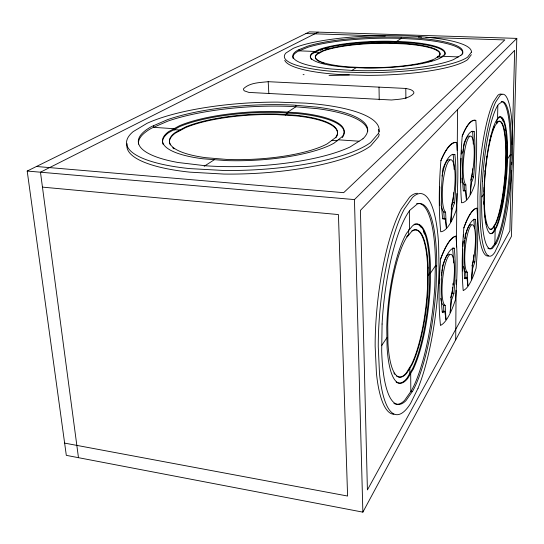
<?xml version="1.0" encoding="UTF-8"?>
<svg xmlns="http://www.w3.org/2000/svg" width="544" height="544" viewBox="0 0 544 544"><rect width="100%" height="100%" fill="white"/><g stroke="black" fill="none" stroke-linecap="round" stroke-linejoin="round"><path stroke-width="0.82" d="M437.519 57.372L437.519 56.868L441.599 57.025M442.415 57.059L442.422 56.304L458.463 56.916M455.695 339.85L456.096 290.21M456.144 284.274L456.178 280.031M456.443 246.956L456.878 193.535M457.232 150.28L457.558 109.575M483.895 192.182L483.99 187.415M496.862 120.061L496.794 123.447L496.352 123.42M497.835 105.556L497.536 119.252L496.883 119.218M511.469 170.68L509.871 230.853L367.411 489.92L360.427 210.365L514.665 50.327L512.162 144.405M511.625 164.744L511.693 162.2M516.8 38.386L511.428 236.402L362.868 512.142L66.314 455.355L27.2 171.047L309.352 31.858L516.8 38.386L354.45 199.587L362.868 512.142M452.241 154.292A65.878 14.94 -84.8 0 1 453.159 154.564L454.92 154.686A70.74 16.653 -85.1 0 1 454.566 202.762A57.229 13.07 -85.5 0 1 452.146 208.998L450.752 222.027L451.812 203.816A26.527 6.032 -85.2 0 0 453.642 163.581A26.527 6.032 -85.2 0 0 443.782 176.882A26.527 6.032 -85.2 0 0 445.584 212.221L446.4 227.929L445.189 218.464L443.414 218.307A70.434 16.286 -85.7 0 1 442.585 218.627M381.541 345.712L386.927 337.729M481.889 196.901L484.065 193.684M471.342 54.692L467.568 59.69A93.459 18.612 -1.4 0 1 367.146 75.371L341.605 74.65A93.459 18.612 -1.4 0 1 284.764 60.282M406.66 236.762L408.102 235.028L408.68 235.083L408.639 230.296M496.89 122.781L497.971 121.502A54.23 10.112 -85.3 0 1 505.798 154.387L505.437 167.375A54.23 10.112 -85.3 0 1 495.428 223.652L492.606 228.174A54.23 10.112 -85.3 0 1 489.899 229.208M438.158 56.896L439.443 55.95A62.349 12.396 -1.4 0 0 403.505 43.846L388.763 43.289A62.349 12.396 -1.4 0 0 323.054 51.116L317.24 54.203A62.349 12.396 -1.4 0 0 317.744 60.608M287.694 113.03L285.355 114.553L285.389 115.165M396.522 42.187L395.189 43.527M204.15 166.308L214.37 159.678M352.124 70.285L356.191 67.653M318.158 32.137L40.467 172.203L78.472 457.681M268.192 81.688C259.91 82.634 249.825 82.532 243.549 88.72L243.535 89.862L244.453 90.896L248.907 92.419L391.53 100.001C399.01 99.178 408.156 99.28 413.726 93.5L413.862 92.222C412.318 89.4 408.612 89.121 405.797 88.448L268.192 81.688L268.838 93.527M305.946 33.544L385.213 36.088M418.295 37.148L421.688 37.257M425.932 37.393L504.818 39.916L343.665 192.671L36.434 166.491M394.951 42.602L396.528 42.656L396.515 41.487L401.234 38.42L401.22 37.264M315.268 52.19L319.784 52.36L319.797 52.843M471.791 131.288A61.336 12.94 -85.1 0 1 472.586 131.621L474.225 131.723A65.681 14.321 -85.4 0 1 473.606 176.875A53.285 11.281 -85.8 0 1 471.485 182.505L470.2 194.623L471.233 177.602A24.698 5.209 -85.5 0 0 473.083 139.998A24.698 5.209 -85.5 0 0 464.549 151.511A24.698 5.209 -85.5 0 0 465.841 184.878L466.432 199.723L465.46 190.706L463.801 190.57A65.559 14.035 -85.9 0 1 463.264 190.747M338.246 139.801L359.033 141.209M174.094 129.656L179.84 130.043L179.887 130.676M331.86 140.366L337.47 140.746M511.258 154.931L510.238 154.856L507.457 158.991L506.838 158.943L505.641 160.086M470.764 180.214A53.258 11.356 -85.8 0 0 471.988 176.752L473.606 176.875M462.033 178.242A24.684 5.243 -85.5 0 0 464.175 184.749L465.841 184.878M451.234 206.938A57.195 13.158 -85.5 0 0 452.839 202.613L454.566 202.762M27.2 171.047L354.45 199.587M450.983 208.896L452.146 208.998M441.415 206.319A26.513 6.066 -85.2 0 0 443.802 212.065L445.584 212.221M464.318 278.263A63.301 13.11 -84.9 0 0 465.338 277.63L466.956 277.807L467.888 285.913L467.323 272.218A23.922 4.855 -84.5 0 1 466.099 241.42A23.922 4.855 -84.5 0 1 474.327 227.562A23.922 4.855 -84.5 0 1 472.525 263.452L471.505 279.793L472.77 267.961A51.496 10.526 -84.7 0 0 474.817 261.922A63.607 13.308 -84.3 0 0 475.436 219.382L473.838 219.239A63.573 13.396 -84.3 0 1 474.429 228.623M494.197 225.617L494.618 225.658L494.537 229.588L495.169 229.65L494.87 243.712L495.917 243.814M42.452 187.122L338.429 214.574L347.596 496.04L64.627 443.108M408.632 229.5L409.51 229.582L409.36 211.011M303.083 74.596L304.076 74.691M453.098 248.091L454.233 248.207A68.551 15.538 -83.8 0 1 453.9 293.325A55.332 12.26 -84.4 0 1 451.554 300.023L450.174 312.739L451.228 295.297A25.704 5.644 -84.1 0 0 452.996 257.006A25.704 5.644 -84.1 0 0 443.442 272.959A25.704 5.644 -84.1 0 0 445.182 305.388L445.998 319.784L444.802 311.365L443.081 311.154A68.02 15.28 -84.5 0 1 442.082 311.875M471.886 265.928A51.469 10.601 -84.7 0 0 473.246 261.752L474.817 261.922M436.696 266.023L435.37 265.887L430.399 273.258L429.597 273.17L428.176 275.264L427.638 275.203M463.61 266.478A23.909 4.889 -84.5 0 0 465.705 272.048L467.323 272.218M450.67 297.752A55.298 12.335 -84.4 0 0 452.227 293.134L453.9 293.325M440.742 298.343A25.69 5.685 -84.1 0 0 443.462 305.177L445.182 305.388M409.251 368.172L409.809 368.254L409.85 373.313L410.686 373.436L410.829 391.483L412.209 391.687M153.401 125.759L153.544 127.33L174.005 128.71L174.148 130.281M443.462 305.177L443.938 311.766M443.802 212.065L444.298 219.334M465.705 272.048L466.038 277.875M464.175 184.749L464.481 190.393M287.722 113.635L287.654 112.125L295.861 106.794L295.793 105.305M299.078 49.647L299.132 50.85L315.241 51.462L315.289 52.673M379.012 87.128L379.236 99.81M405.797 88.448L405.892 98.6M349.296 74.929A92.215 18.319 -1.8 0 1 329.025 75.405M311.719 59.643A67.368 13.362 -1.4 0 1 310.794 58.5M310.393 57.344A67.368 13.362 -1.4 0 1 312.215 53.856L318.315 50.517A67.368 13.362 -1.4 0 1 388.627 41.922L404.566 42.466A67.368 13.362 -1.4 0 1 444.604 55.304M293.209 58.568A84.946 16.81 -1.5 0 1 298.003 51.313L307.768 47.308A84.946 16.81 -1.5 0 1 399.058 38.304L418.322 39.338A84.946 16.81 -1.5 0 1 462.543 54.223M432.351 60.391A62.349 12.396 -1.4 0 1 428.237 61.785M324.387 63.471A62.349 12.396 -1.4 0 1 321.715 62.567M320.178 61.928A62.349 12.396 -1.4 0 1 318.274 60.942M320.28 50.279A67.354 13.389 -1.4 0 1 322.436 49.565M325.598 48.654A67.354 13.389 -1.4 0 1 328.141 48.008M363.072 43.153A67.354 13.389 -1.4 0 1 364.704 43.044M372.089 42.656A67.354 13.389 -1.4 0 1 373.735 42.595M462.59 153.136A24.684 5.243 -85.5 0 1 462.958 150.79M463.107 149.899A24.684 5.243 -85.5 0 1 469.751 136.367M465.46 190.706A65.593 13.947 -85.9 0 1 463.366 190.883A58.398 11.995 -85.6 0 1 463.855 143.976A61.37 12.852 -85.1 0 1 474.225 131.723M461.02 182.75A58.371 12.077 -85.6 0 1 461.047 158.25M461.292 154.02A58.371 12.077 -85.6 0 1 461.57 150.205M472.586 131.621A65.647 14.416 -85.4 0 1 473.26 144.058M472.648 168.79A65.647 14.416 -85.4 0 1 471.988 176.752M462.21 136.116A91.977 19.19 -84.9 0 1 475.823 120.428A108.385 24.364 -85.3 0 1 474.912 184.13A93.548 19.985 -86.1 0 1 461.564 202.742A100.674 20.074 -85.7 0 1 462.21 136.116A98.682 20.55 -84.8 0 1 475.823 120.428M464.195 243.005A23.909 4.889 -84.5 0 1 464.549 240.672M464.855 238.898A23.909 4.889 -84.5 0 1 471.111 224.706M466.956 277.807A63.335 13.022 -84.9 0 1 464.936 278.732A56.562 11.206 -84.6 0 1 465.433 234.641A59.588 11.961 -84.2 0 1 475.436 219.382M462.652 270.966A56.528 11.281 -84.6 0 1 462.672 249.145M462.794 246.731A56.528 11.281 -84.6 0 1 463.189 241.033M463.536 236.939A56.528 11.281 -84.6 0 1 463.774 234.484M473.824 254.823A63.573 13.396 -84.3 0 1 473.246 261.752M463.855 227.882A89.427 17.836 -84 0 1 476.979 208.216A104.938 22.576 -84.2 0 1 476.075 268.246A90.188 18.673 -85 0 1 463.189 290.482A97.498 18.795 -84.8 0 1 463.855 227.882A95.996 19.094 -83.9 0 1 476.979 208.216M441.313 275.237A25.69 5.685 -84.1 0 1 441.796 272.088M441.952 271.204A25.69 5.685 -84.1 0 1 449.371 254.218M444.802 311.365A68.061 15.178 -84.5 0 1 442.435 312.664A60.649 12.988 -84.2 0 1 442.592 265.819A64.056 13.872 -83.7 0 1 454.233 248.207M439.586 283.07A60.615 13.07 -84.2 0 1 439.79 278.78M452.533 248.037A68.51 15.64 -83.8 0 1 453.478 262.929M453.009 283.261A68.51 15.64 -83.8 0 1 452.9 284.893M452.724 287.354A68.51 15.64 -83.8 0 1 452.227 293.134M440.66 258.862A96.179 20.658 -83.5 0 1 455.94 236.171A113.438 26.472 -83.6 0 1 455.437 299.819A96.941 21.808 -84.7 0 1 440.49 325.394A104.326 21.712 -84.4 0 1 440.66 258.862A103.265 22.114 -83.4 0 1 455.94 236.171M498.44 117.273A58.589 10.9 -85.3 0 1 507.015 152.014L506.668 165.94A58.589 10.9 -85.3 0 1 496.04 227.052L493 232.2A58.589 10.9 -85.3 0 1 490.062 233.607M501.248 101.572A73.855 13.709 -85.3 0 1 510.333 152.837L509.538 170.558A73.855 13.709 -85.3 0 1 495.292 243.154L491.497 248.105A73.855 13.709 -85.3 0 1 487.907 248.234M486.703 224.604A54.23 10.112 -85.3 0 1 485.989 222.136M485.064 217.382A54.23 10.112 -85.3 0 1 484.833 215.812M484.534 213.296A54.23 10.112 -85.3 0 1 484.364 211.528M483.908 204.347A54.23 10.112 -85.3 0 1 483.82 201.81M484.337 179.336A54.23 10.112 -85.3 0 1 484.452 177.684M484.922 171.884A54.23 10.112 -85.3 0 1 485.078 170.245M486.52 158.154A54.23 10.112 -85.3 0 1 486.744 156.597M489.369 142.276A54.23 10.112 -85.3 0 1 489.981 139.658M490.402 137.979A54.23 10.112 -85.3 0 1 491.048 135.592M492.463 131.043A54.23 10.112 -85.3 0 1 494.435 126.188M501.303 117.83A58.582 10.921 -85.3 0 1 503.268 121.475M505.084 129.01A58.582 10.921 -85.3 0 1 505.301 130.431M506.212 139.42A58.582 10.921 -85.3 0 1 506.423 143.392M488.594 255.891A81.253 15.164 -85.3 0 1 477.822 217.26L477.788 196.554A81.253 15.164 -85.3 0 1 493.462 101.932L497.882 95.295A81.253 15.164 -85.3 0 1 501.969 94.377M417.064 224.053A80.05 20.216 -83.6 0 1 429.583 264.234L429.604 282.173A80.05 20.216 -83.6 0 1 412.59 368.676L407.028 378.1A80.05 20.216 -83.6 0 1 396.141 382.044M413.984 224.4A80.05 20.216 -83.6 0 1 416.323 223.972M416.643 203.653A100.994 25.459 -83.6 0 1 435.445 263.262L434.812 286.232A100.994 25.459 -83.6 0 1 411.618 390.361L404.58 400.404A100.994 25.459 -83.6 0 1 397.589 404.226M396.841 404.233A100.994 25.459 -83.6 0 1 393.904 403.376M411.883 230.846A74.079 18.741 -83.6 0 1 427.659 267.852L427.611 284.614A74.079 18.741 -83.6 0 1 411.495 364.534L406.32 372.939A74.079 18.741 -83.6 0 1 396.284 375.802M394.808 374.299A74.079 18.741 -83.6 0 1 393.87 372.973M419.002 225.134A80.036 20.25 -83.6 0 1 421.287 227.562M423.497 231.594A80.036 20.25 -83.6 0 1 424.483 234.117M393.876 414.249A111.132 28.186 -83.6 0 1 376.434 373.266L375.149 346.188A111.132 28.186 -83.6 0 1 401.288 208.876L409.598 197.166A111.132 28.186 -83.6 0 1 417.438 193.297M442.088 176.032A26.513 6.066 -85.2 0 1 449.908 159.916M445.189 218.464A70.475 16.177 -85.7 0 1 442.741 218.926A62.594 13.831 -85.3 0 1 442.911 168.871A65.912 14.844 -84.8 0 1 454.92 154.686M439.831 205.686A62.56 13.926 -85.3 0 1 439.804 186.912M453.159 154.564A70.7 16.762 -85.1 0 1 454.097 169.279M453.628 192.658A70.7 16.762 -85.1 0 1 452.839 202.613M440.919 160.657A98.818 22.141 -84.5 0 1 456.681 142.494A117.055 28.478 -84.9 0 1 456.144 210.297A100.558 23.236 -85.9 0 1 440.735 231.778A107.698 23.072 -85.4 0 1 440.919 160.657A106.039 23.705 -84.4 0 1 456.681 142.494M163.282 144.616A90.95 24.262 -3.1 0 1 168.633 132.648L179.52 126.684A90.95 24.262 -3.1 0 1 277.644 112.431L297.956 113.648A90.95 24.262 -3.1 0 1 342.285 137.584M138.523 144.078A114.791 30.58 -3.1 0 1 151.654 128.146L167.946 121.081A114.791 30.58 -3.1 0 1 293.134 106.556L317.376 108.671A114.791 30.58 -3.1 0 1 367.73 131.41M174.141 148.845A84.15 22.488 -3.1 0 1 172.761 147.75M170.381 144.928A84.15 22.488 -3.1 0 1 175.358 133.11L185.62 127.595A84.15 22.488 -3.1 0 1 277.209 114.628L295.984 115.852A84.15 22.488 -3.1 0 1 335.934 137.659M379.161 134.191A126.344 33.878 -3.1 0 1 378.576 136.646L370.682 145.887A126.344 33.878 -3.1 0 1 223.951 174.066L189.883 172.156A126.344 33.878 -3.1 0 1 127.153 143.745M378.413 129.404A126.344 33.878 -3.1 0 1 379.107 131.764M428.196 267.913L428.148 284.675A74.093 18.7 -83.6 0 1 412.053 364.609L406.878 373.021A74.093 18.7 -83.6 0 1 387.94 343.012L387.736 324.387A74.093 18.7 -83.6 0 1 406.293 237.98L411.706 231.418A74.093 18.7 -83.6 0 1 428.196 267.913M512.7 138.536L512.468 157.155A81.308 15.021 -85.3 0 1 498.984 243.501L494.843 252.253A81.308 15.021 -85.3 0 1 480.1 217.464L480.087 196.744A81.308 15.021 -85.3 0 1 495.7 102.048L500.086 95.404A81.308 15.021 -85.3 0 1 512.7 138.536M382.085 324.027L381.691 350.955A101.041 25.344 -83.6 0 0 405.98 400.615L412.991 390.565A101.041 25.344 -83.6 0 0 436.125 286.382L436.764 263.398A101.041 25.344 -83.6 0 0 417.221 204.041L409.972 210.168A101.041 25.344 -83.6 0 0 382.085 324.027M484.194 186.014L483.929 201.205A58.602 10.866 -85.3 0 0 493.632 232.254L496.665 227.113A58.602 10.866 -85.3 0 0 507.28 165.988L507.634 152.055A58.602 10.866 -85.3 0 0 499.093 117.307L495.978 121.196A58.602 10.866 -85.3 0 0 484.194 186.014M484.507 184.273L484.208 198.363A54.237 10.091 -85.3 0 0 493.027 228.215L495.842 223.686A54.237 10.091 -85.3 0 0 505.845 167.409L506.212 154.421A54.237 10.091 -85.3 0 0 498.406 121.53L495.523 124.957A54.237 10.091 -85.3 0 0 484.507 184.273M482.406 181.2L481.637 201.192A73.882 13.641 -85.3 0 0 492.565 248.214L496.339 243.256A73.882 13.641 -85.3 0 0 510.551 170.632L511.346 152.905A73.882 13.641 -85.3 0 0 502.336 101.626L498.528 104.312A73.882 13.641 -85.3 0 0 482.406 181.2M418.044 388.246L410.591 403.39A111.241 27.928 -83.6 0 1 379.508 373.708L378.257 346.61A111.241 27.928 -83.6 0 1 404.287 209.141L412.536 197.418A111.241 27.928 -83.6 0 1 438.593 244.202L439.028 267.906A111.241 27.928 -83.6 0 1 418.044 388.246M413.413 368.798L407.871 378.223A80.077 20.155 -83.6 0 1 387.09 347.643L386.764 327.604A80.077 20.155 -83.6 0 1 406.572 233.254L412.434 225.93A80.077 20.155 -83.6 0 1 430.392 264.323L430.406 282.261A80.077 20.155 -83.6 0 1 413.413 368.798M471.369 52.197L467.602 57.14A93.534 18.421 -1.5 0 1 367.091 72.699L341.523 71.998A93.534 18.421 -1.5 0 1 285.967 52.992L293.264 48.355A93.534 18.421 -1.5 0 1 386.247 35.578L408.272 35.965A93.534 18.421 -1.5 0 1 471.369 52.197M378.515 133.362L370.614 142.508A126.48 33.544 -3.1 0 1 223.7 170.476L189.584 168.592A126.48 33.544 -3.1 0 1 133.164 131.634L147.023 123.332A126.48 33.544 -3.1 0 1 277.651 102.122L305.776 103.142A126.48 33.544 -3.1 0 1 378.515 133.362M444.604 54.556L440.164 58.099A67.381 13.321 -1.5 0 1 364.956 68.027L347.351 67.272A67.381 13.321 -1.5 0 1 312.188 53.128L318.288 49.803A67.381 13.321 -1.5 0 1 388.62 41.215L404.559 41.759A67.381 13.321 -1.5 0 1 444.604 54.556M342.251 136.598L334.091 143.12A90.977 24.188 -3.1 0 1 225.862 160.568L202.817 158.773A90.977 24.188 -3.1 0 1 168.545 131.689L179.438 125.746A90.977 24.188 -3.1 0 1 277.596 111.527L297.915 112.737A90.977 24.188 -3.1 0 1 342.251 136.598M335.328 137.754L327.318 143.786A84.17 22.44 -3.1 0 1 226.821 159.44L205.782 157.699A84.17 22.44 -3.1 0 1 175.297 132.478L185.572 126.97A84.17 22.44 -3.1 0 1 277.175 114.022L295.956 115.246A84.17 22.44 -3.1 0 1 335.328 137.754M439.443 55.447L435.01 58.725A62.363 12.369 -1.5 0 1 364.942 67.68L348.813 66.926A62.363 12.369 -1.5 0 1 317.22 53.72L323.034 50.64A62.363 12.369 -1.5 0 1 388.756 42.82L403.498 43.37A62.363 12.369 -1.5 0 1 439.443 55.447M362.923 138.788L350.023 146.989A114.852 30.43 -3.1 0 1 205.829 165.798L178.18 162.52A114.852 30.43 -3.1 0 1 151.504 126.575L167.81 119.544A114.852 30.43 -3.1 0 1 293.066 105.067L317.322 107.168A114.852 30.43 -3.1 0 1 362.923 138.788M461.013 55.216L453.41 59.65A84.98 16.728 -1.5 0 1 352.512 70.455L331.078 68.979A84.98 16.728 -1.5 0 1 297.949 50.109L307.72 46.124A84.98 16.728 -1.5 0 1 399.044 37.148L418.316 38.175A84.98 16.728 -1.5 0 1 461.013 55.216"/></g></svg>
